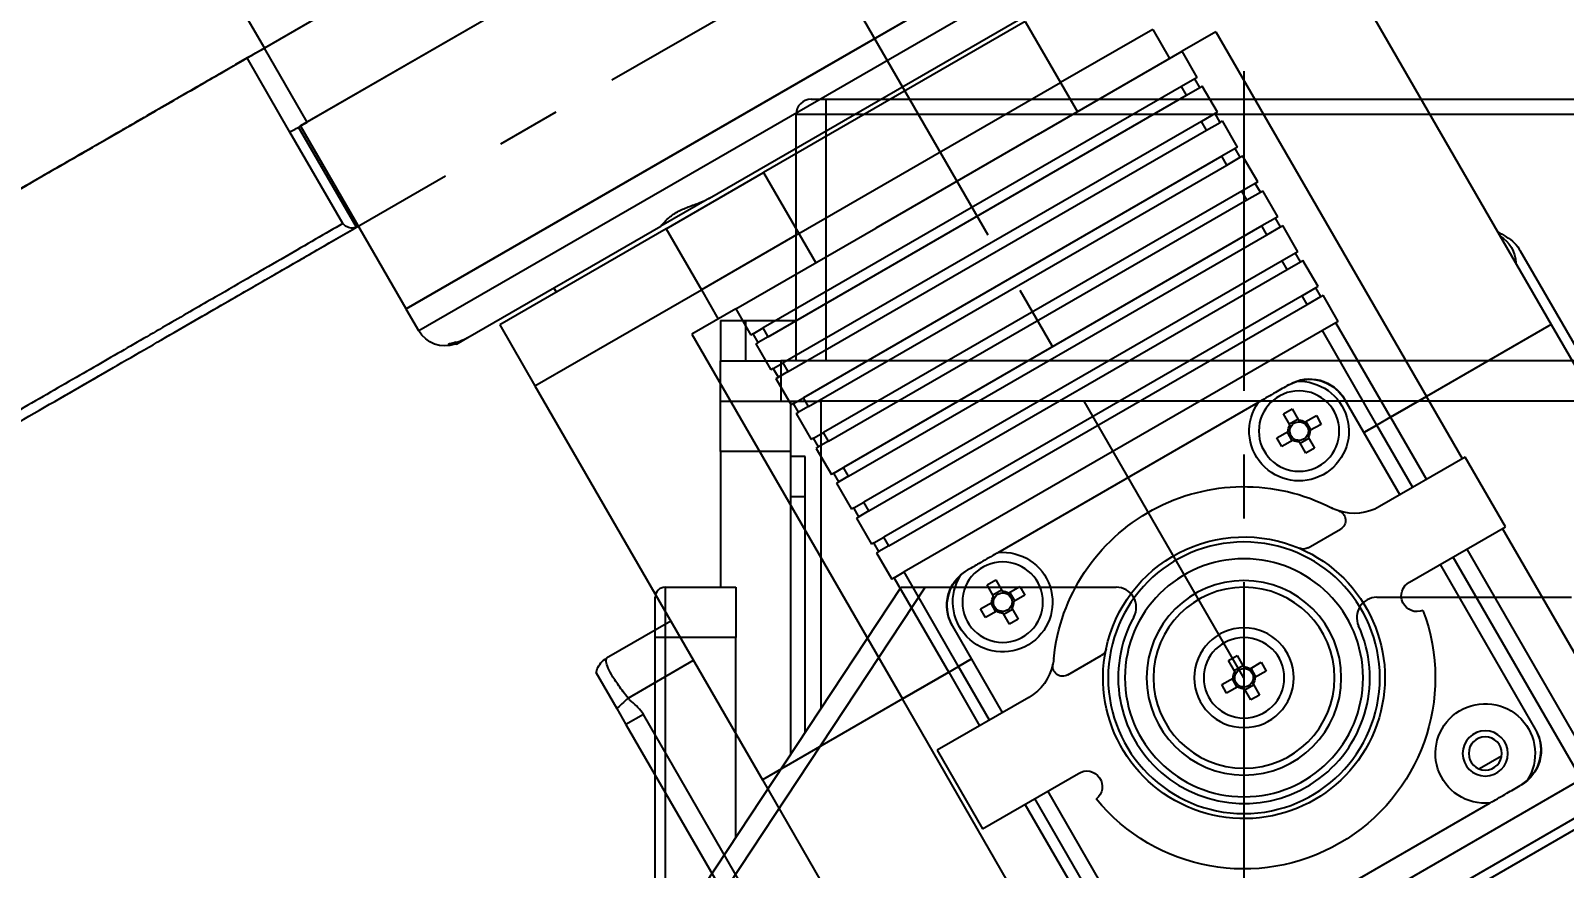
# Model space of a CAD drawing. Header units: millimetres. Extents: x 36 to 3196, y 27 to 5967.
# Drawn here: x 465 to 617.4, y 915 to 998.2 of the extents above; entities that cross this region are included whole.
import ezdxf

# ---------------------------------------------------------------- set-up
doc = ezdxf.new("R2010")
doc.units = ezdxf.units.MM
doc.linetypes.add('CENTER', pattern=[50.8, 31.75, -6.35, 6.35, -6.35])
doc.layers.add('02_Center Line', color=1, linetype='CENTER')
doc.layers.add('08_Dimension.Annotation', color=2, linetype='Continuous')
doc.styles.add('Coavis T-3.2 Style', font='MS PGothic.ttf', dxfattribs={"height": 3.2})
doc.styles.add('Coavis T-7.0 Style', font='MS PGothic.ttf', dxfattribs={"height": 7})
doc.dimstyles.new('Coavis D-Style', dxfattribs={"dimtxt": 3.2, "dimasz": 3.2, "dimexe": 2, "dimexo": 1, "dimgap": 0.8, "dimtad": 1, "dimtoh": 1, "dimdec": 3, "dimzin": 1, "dimdsep": 46, "dimtxsty": 'Coavis T-3.2 Style', "dimcen": 0, "dimclrd": 253, "dimclre": 253, "dimclrt": 2, "dimadec": 1, "dimazin": 0, "dimtp": 0.1, "dimtm": 0.1, "dimtfac": 0.71, "dimtdec": 3, "dimtmove": 0, "dimatfit": 3, "dimfxl": 1, "dimlwd": -1, "dimlwe": -1, "dimarcsym": 1})

# ---------------------------------------------------------------- blocks, each defined once
blk = doc.blocks.new('A$C32f45786')
at = {"color": 7, "linetype": 'Continuous', "lineweight": 25}
for p, q in [((26, 129.5), (26, 37.5)), ((0, 42), (0, 125)), ((1.5, 125), (1.5, 42)), ((30, 125.5), (30, 41.5)), ((49.5, 96.7), (49.5, 116.03)), ((48.5, 51.83), (48.5, 70.8)), ((48.5, 51.83), (84.1, 28.32)), ((48.5, 49.43), (48.5, 51.83)), ((82.99, 26.65), (48.5, 49.43)), ((0, 40.5), (0, 42)), ((1.5, 42), (0, 42)), ((1.5, 42), (1.5, 39)), ((26, 42), (1.5, 42)), ((60.51, 41.5), (30, 41.5)), ((30, 38.45), (30, 41.5)), ((35.5, 39.9), (35.5, 38.45)), ((39.5, 39.9), (35.5, 39.9)), ((39.5, 39.9), (39.5, 38.45)), ((62.93, 39.9), (39.5, 39.9)), ((26, 39), (1.5, 39)), ((22, 34), (22, 39)), ((30, 31.5), (30, 38.45)), ((30, 38.45), (35, 38.45)), ((35, 38.45), (35, 31.5)), ((35, 38.45), (65.13, 38.45)), ((26, 31.5), (26, 37.5)), ((26, 37.5), (30, 37.5)), ((26, 34), (22, 34)), ((22, 31.5), (22, 34)), ((48.5, 26), (48.5, 33)), ((48.5, 33), (53.5, 33)), ((53.5, 33), (53.5, 26)), ((73.38, 33), (53.5, 33)), ((22, 31.5), (26, 31.5)), ((30, 31.5), (26, 31.5)), ((35, 31.5), (30, 31.5)), ((35, 31.5), (48.5, 31.5)), ((48.5, 26), (53.5, 26)), ((53.5, 26), (53.5, 25)), ((53.5, 25), (49.5, 25)), ((88.5, 25), (53.5, 25))]:
    blk.add_line(p, q, dxfattribs=at)
at = {"color": 1, "linetype": 'Continuous', "lineweight": 25}
blk.add_line((53.5, 26), (84.14, 26), dxfattribs=at)
at = {"color": 7, "linetype": 'Continuous', "lineweight": 25}
for centre, radius, start, end in [((51.5, 96.7), 2, 180, 294.4433), ((57.5, 83.5), 12.5, 241.1343, 114.4433), ((50.5, 70.8), 2, 61.1343, 180), ((1.5, 40.5), 1.5, 180, 270), ((49.5, 26), 1, 180, 270)]:
    blk.add_arc(centre, radius, start, end, dxfattribs=at)
blk = doc.blocks.new('*D45')
at = {"layer": '08_Dimension.Annotation', "color": 253, "linetype": 'ByBlock', "transparency": 16777216}
blk.add_line((683.1, 652.92), (721.7, 612.95), dxfattribs=at)
blk.add_arc((585.57, 753.91), 193.96, 270.9453, 313.0547, dxfattribs=at)
at = {"layer": '08_Dimension.Annotation', "color": 253, "transparency": 16777216}
for points in [[(717.62, 612.57), (718.36, 611.8), (720.31, 614.39)], [(588.78, 559.45), (588.77, 560.51), (585.57, 559.95)]]:
    blk.add_solid(points, dxfattribs=at)
at = {"layer": 'Defpoints', "color": 0, "transparency": 16777216}
for p in [(585.57, 1146.6), (585.57, 753.91), (682.4, 653.64), (634.68, 566.27), (585.57, 495.63)]:
    blk.add_point(p, dxfattribs=at)
at = {"layer": '08_Dimension.Annotation', "color": 2, "transparency": 16777216, "insert": (656.62, 578.06), "char_height": 7, "attachment_point": 5, "rotation": 22, "style": 'Coavis T-7.0 Style'}
blk.add_mtext('{\\C5;44.0°}', dxfattribs=at)
blk = doc.blocks.new('A$C1af0320f')
at = {"color": 8, "linetype": 'Continuous', "lineweight": 25}
for p, q in [((124.37, 444.14), (124.37, 384.64)), ((145.37, 444.14), (145.37, 337.4)), ((153.87, 444.14), (153.87, 337.4)), ((66.15, 434.39), (12.15, 434.39)), ((28.02, 435.39), (73.98, 435.39)), ((111.35, 434.39), (66.15, 434.39)), ((66.15, 434.39), (66.15, 420.06)), ((12.15, 420.06), (51, 420.06)), ((51, 409.39), (51, 420.39)), ((51, 420.39), (59, 420.39)), ((59, 420.39), (59, 410.56)), ((59, 420.06), (66.15, 420.06)), ((108, 420.06), (66.15, 420.06)), ((66.15, 415.94), (66.15, 420.06)), ((66.15, 420.06), (66.15, 415.94)), ((108, 420.06), (108, 416.21)), ((77, 416.21), (80, 416.21)), ((77, 416.21), (77, 415.94)), ((80, 415.94), (80, 416.21)), ((81, 416.21), (84, 416.21)), ((81, 416.21), (81, 415.94)), ((84, 415.94), (84, 416.21)), ((85, 416.21), (88, 416.21)), ((85, 416.21), (85, 415.94)), ((88, 415.94), (88, 416.21)), ((89, 416.21), (92, 416.21)), ((89, 416.21), (89, 415.94)), ((92, 415.94), (92, 416.21)), ((93, 416.21), (96, 416.21)), ((93, 416.21), (93, 415.94)), ((96, 415.94), (96, 416.21)), ((97, 416.21), (100, 416.21)), ((97, 416.21), (97, 415.94)), ((100, 415.94), (100, 416.21)), ((101, 416.21), (104, 416.21)), ((101, 416.21), (101, 415.94)), ((104, 415.94), (104, 416.21)), ((105, 416.21), (108, 416.21)), ((105, 416.21), (105, 415.94)), ((108, 399.72), (108, 416.21)), ((51, 415.94), (25.5, 415.94)), ((66.15, 415.94), (59, 415.94)), ((66.15, 415.94), (77, 415.94)), ((66.15, 415.94), (66.15, 414.39)), ((77, 415.94), (77, 414.39)), ((80, 415.94), (81, 415.94)), ((80, 414.39), (80, 415.94)), ((81, 415.94), (81, 414.39)), ((84, 415.94), (85, 415.94)), ((84, 414.39), (84, 415.94)), ((85, 415.94), (85, 414.39)), ((88, 415.94), (89, 415.94)), ((88, 414.39), (88, 415.94)), ((89, 415.94), (89, 414.39)), ((92, 415.94), (93, 415.94)), ((92, 414.39), (92, 415.94)), ((93, 415.94), (93, 414.39)), ((96, 415.94), (97, 415.94)), ((96, 414.39), (96, 415.94)), ((97, 415.94), (97, 414.39)), ((100, 415.94), (101, 415.94)), ((100, 414.39), (100, 415.94)), ((101, 415.94), (101, 414.39)), ((104, 415.94), (105, 415.94)), ((104, 414.39), (104, 415.94)), ((105, 415.94), (105, 414.39)), ((111.35, 414.77), (108, 414.77)), ((111.35, 414.77), (111.35, 404.19)), ((21.5, 414.39), (21.5, 366.39)), ((22.5, 366.39), (22.5, 414.39)), ((25.5, 414.39), (25.5, 366.39)), ((25.5, 414.39), (51, 414.39)), ((59, 414.39), (66.15, 414.39)), ((66.15, 414.39), (77, 414.39)), ((66.15, 412.89), (66.15, 414.39)), ((66.15, 414.39), (66.15, 412.89)), ((77, 414.39), (77, 366.4)), ((80, 414.39), (81, 414.39)), ((80, 366.4), (80, 414.39)), ((81, 414.39), (81, 366.4)), ((84, 414.39), (85, 414.39)), ((84, 366.4), (84, 414.39)), ((85, 414.39), (85, 366.4)), ((88, 414.39), (89, 414.39)), ((88, 366.4), (88, 414.39)), ((89, 414.39), (89, 366.4)), ((92, 414.39), (93, 414.39)), ((92, 366.4), (92, 414.39)), ((93, 414.39), (93, 366.4)), ((96, 414.39), (97, 414.39)), ((96, 366.4), (96, 414.39)), ((97, 414.39), (97, 366.4)), ((100, 414.39), (101, 414.39)), ((100, 366.4), (100, 414.39)), ((101, 414.39), (101, 366.4)), ((104, 414.39), (105, 414.39)), ((104, 366.4), (104, 414.39)), ((105, 414.39), (105, 366.4)), ((51, 412.89), (32.1, 412.89)), ((69.9, 412.89), (59, 412.89)), ((121.85, 412.13), (121.85, 336.64)), ((124.35, 412.13), (124.35, 336.64)), ((28.09, 409.63), (28, 408.79)), ((31.45, 408.66), (31.45, 406.12)), ((51, 409.39), (51, 409.39)), ((69.97, 409.65), (68.98, 409.63)), ((68.98, 409.63), (69, 408.35)), ((68.99, 408.47), (69.98, 408.48)), ((69.99, 408.37), (69.97, 409.65)), ((74, 408.79), (73.91, 409.63)), ((68.52, 407.88), (67.25, 407.86)), ((67.25, 407.86), (67.26, 406.87)), ((67.26, 406.87), (68.54, 406.89)), ((68.42, 406.88), (68.41, 407.87)), ((71.74, 407.91), (70.46, 407.89)), ((70.48, 406.91), (71.75, 406.92)), ((70.58, 407.9), (70.59, 406.91)), ((71.75, 406.92), (71.74, 407.91)), ((118.85, 368.25), (118.85, 407.95)), ((28, 405.33), (28, 375.45)), ((59, 402.39), (59, 406.09)), ((69.01, 406.42), (69.03, 405.14)), ((70.01, 406.31), (69.02, 406.3)), ((70.02, 405.15), (70, 406.43)), ((74, 375.45), (74, 405.33)), ((69.03, 405.14), (70.02, 405.15)), ((111.35, 404.19), (108, 404.19)), ((111.35, 374.17), (111.35, 404.19)), ((118.35, 404.19), (111.35, 404.19)), ((118.35, 404.19), (118.35, 374.17)), ((108, 399.72), (108, 381.06)), ((51.47, 392.65), (50.48, 392.63)), ((50.48, 392.63), (50.49, 391.35)), ((51.48, 391.37), (51.47, 392.65)), ((50.02, 390.87), (48.74, 390.86)), ((48.74, 390.86), (48.76, 389.87)), ((49.92, 389.88), (49.91, 390.87)), ((50.49, 391.47), (51.48, 391.48)), ((53.24, 390.91), (51.96, 390.9)), ((52.08, 390.9), (52.09, 389.91)), ((53.26, 389.92), (53.24, 390.91)), ((48.76, 389.87), (50.04, 389.88)), ((50.52, 389.41), (50.53, 388.13)), ((51.51, 389.31), (50.52, 389.3)), ((51.52, 388.15), (51.51, 389.43)), ((51.98, 389.91), (53.26, 389.92)), ((50.53, 388.13), (51.52, 388.15)), ((124.37, 384.64), (124.37, 336.64)), ((145.37, 384.64), (145.37, 336.64)), ((108, 364.99), (108, 381.06)), ((60, 375.37), (60, 379.21)), ((69.98, 375.64), (68.99, 375.64)), ((68.99, 375.64), (69, 374.36)), ((69.99, 374.36), (69.98, 375.64)), ((68.53, 373.88), (67.25, 373.87)), ((67.25, 373.87), (67.25, 372.88)), ((68.42, 372.89), (68.41, 373.88)), ((69, 374.48), (69.99, 374.48)), ((71.75, 373.9), (70.47, 373.89)), ((70.58, 373.89), (70.59, 372.9)), ((71.75, 372.91), (71.75, 373.9)), ((111.35, 374.17), (108, 374.17)), ((118.35, 374.17), (111.35, 374.17)), ((111.35, 374.17), (111.35, 362.98)), ((118.35, 362.98), (118.35, 374.17)), ((67.25, 372.88), (68.53, 372.89)), ((69.01, 372.42), (69.02, 371.14)), ((70, 372.31), (69.01, 372.3)), ((70.01, 371.14), (70, 372.42)), ((70.47, 372.9), (71.75, 372.91)), ((73.91, 371.15), (74, 371.99)), ((51, 360.39), (51, 371.39)), ((51, 371.39), (51, 371.39)), ((60, 370.9), (60, 360.39)), ((69.02, 371.14), (70.01, 371.14)), ((32.1, 367.89), (51, 367.89)), ((60, 367.89), (69.9, 367.89)), ((66.15, 366.4), (66.15, 367.89)), ((66.15, 367.89), (66.15, 366.39)), ((118.85, 368.25), (118.85, 362.68)), ((25.5, 366.39), (51, 366.39)), ((60, 366.39), (66.15, 366.39)), ((66.15, 366.4), (77, 366.4)), ((66.15, 365.26), (66.15, 366.39)), ((77, 365.26), (77, 366.4)), ((80, 366.4), (81, 366.4)), ((80, 366.4), (80, 365.26)), ((81, 365.26), (81, 366.4)), ((84, 366.4), (85, 366.4)), ((84, 366.4), (84, 365.26)), ((85, 365.26), (85, 366.4)), ((88, 366.4), (89, 366.4)), ((88, 366.4), (88, 365.26)), ((89, 365.26), (89, 366.4)), ((92, 366.4), (93, 366.4)), ((92, 366.4), (92, 365.26)), ((93, 365.26), (93, 366.4)), ((96, 366.4), (97, 366.4)), ((96, 366.4), (96, 365.26)), ((97, 365.26), (97, 366.4)), ((100, 366.4), (101, 366.4)), ((100, 366.4), (100, 365.26)), ((101, 365.26), (101, 366.4)), ((104, 366.4), (105, 366.4)), ((104, 366.4), (104, 365.26)), ((105, 365.26), (105, 366.4)), ((51, 365.26), (25.5, 365.26)), ((66.15, 365.26), (60, 365.26)), ((66.15, 365.26), (77, 365.26)), ((66.15, 359.95), (66.15, 365.26)), ((66.15, 365.26), (66.15, 359.95)), ((77, 365.26), (77, 364.99)), ((80, 364.99), (77, 364.99)), ((80, 365.26), (81, 365.26)), ((80, 364.99), (80, 365.26)), ((81, 365.26), (81, 364.99)), ((84, 364.99), (81, 364.99)), ((84, 365.26), (85, 365.26)), ((84, 364.99), (84, 365.26)), ((85, 365.26), (85, 364.99)), ((88, 364.99), (85, 364.99)), ((88, 365.26), (89, 365.26)), ((88, 364.99), (88, 365.26)), ((89, 365.26), (89, 364.99)), ((92, 364.99), (89, 364.99)), ((92, 365.26), (93, 365.26)), ((92, 364.99), (92, 365.26)), ((93, 365.26), (93, 364.99)), ((96, 364.99), (93, 364.99)), ((96, 365.26), (97, 365.26)), ((96, 364.99), (96, 365.26)), ((97, 365.26), (97, 364.99)), ((100, 364.99), (97, 364.99)), ((100, 365.26), (101, 365.26)), ((100, 364.99), (100, 365.26)), ((101, 365.26), (101, 364.99)), ((104, 364.99), (101, 364.99)), ((104, 365.26), (105, 365.26)), ((104, 364.99), (104, 365.26)), ((105, 365.26), (105, 364.99)), ((108, 364.99), (105, 364.99)), ((108, 364.99), (108, 359.95)), ((111.35, 362.98), (108, 362.98)), ((118.35, 362.98), (111.35, 362.98)), ((111.35, 343.89), (111.35, 362.98)), ((118.35, 362.98), (118.35, 343.89)), ((118.85, 340.54), (118.85, 362.68)), ((12.15, 359.95), (66.15, 359.95)), ((60, 360.39), (51, 360.39)), ((108, 359.95), (66.15, 359.95)), ((66.15, 359.95), (66.15, 343.89)), ((118.35, 350.39), (118.85, 350.39)), ((124.35, 347.39), (124.37, 347.39)), ((124.37, 344.52), (124.35, 344.52)), ((66.15, 343.89), (12.15, 343.89)), ((111.35, 343.89), (66.15, 343.89)), ((79.85, 336.38), (79.85, 343.89)), ((84.35, 343.89), (84.35, 336.53)), ((118.35, 343.89), (111.35, 343.89)), ((118.85, 339.22), (118.85, 340.54)), ((124.35, 340.52), (124.37, 340.52)), ((119.05, 339.23), (119.05, 339.02)), ((15.15, 336.89), (77.68, 336.89)), ((77.68, 336.89), (77.68, 334.89)), ((145.37, 337.4), (153.87, 337.4)), ((165.37, 337.4), (153.87, 337.4)), ((121.85, 336.64), (124.35, 336.64)), ((124.37, 336.64), (145.37, 336.64)), ((133.87, 336.64), (133.87, 336.42)), ((133.87, 336.42), (145.37, 336.42)), ((133.87, 336.42), (133.87, 336.42)), ((134.87, 335.43), (145.37, 335.43)), ((145.37, 335.43), (153.87, 335.43)), ((77.68, 334.89), (28.82, 334.89)), ((79.5, 334.89), (77.68, 334.89)), ((83.6, 334.89), (79.5, 334.89))]:
    blk.add_line(p, q, dxfattribs=at)
at = {"color": 8, "linetype": 'Continuous', "lineweight": 25, "flags": 128}
blk.add_lwpolyline([(79.85, 336.38), (79.8, 336.17), (79.75, 335.96), (79.7, 335.76), (79.66, 335.56), (79.61, 335.37), (79.57, 335.2), (79.54, 335.04), (79.5, 334.89)], dxfattribs=at)
at = {"color": 8, "linetype": 'Continuous', "lineweight": 25}
for centre, radius in [((69.5, 407.39), 4), ((32.5, 407.39), 2.25), ((32.5, 407.39), 1.65), ((51, 390.39), 13.5), ((51, 390.39), 11.83), ((51, 390.39), 9.67), ((51, 390.39), 9), ((51, 390.39), 4.95), ((51, 390.39), 4), ((69.5, 373.39), 4)]:
    blk.add_circle(centre, radius, dxfattribs=at)
for centre, radius, start, end in [((74.75, 431.53), 3.25, 61.7835, 118.2165), ((73.98, 431.39), 4, 60.7318, 90), ((51, 390.39), 51, 59.6262, 60.7318), ((32, 408.89), 4, 90, 180), ((32.5, 407.39), 4.95, 204.62, 153.0445), ((32.1, 408.79), 4.1, 90, 168.123), ((69.5, 407.39), 4.95, 26.9555, 335.38), ((69.9, 408.79), 4.1, 11.877, 90), ((70, 408.89), 4, 0, 90), ((64, 410.56), 5, 180, 228.1897), ((51, 390.39), 19, 99.3548, 260.6452), ((49.45, 409.33), 1.55, 187.017, 2.3416), ((69.5, 407.39), 1.09, 117.6232, 153.5518), ((69.5, 407.39), 1.09, 27.6232, 63.5518), ((60, 406.09), 1, 48.1897, 180), ((64, 410.56), 5, 228.1897, 237.2028), ((69.5, 407.39), 1.09, 207.6232, 243.5518), ((69.5, 407.39), 0.926, 148.2764, 212.8986), ((69.5, 407.39), 0.926, 122.8986, 148.2764), ((69.5, 407.39), 0.926, 212.8986, 238.2764), ((69.5, 407.39), 0.926, 58.2764, 122.8986), ((69.5, 407.39), 0.926, 32.8986, 58.2764), ((69.5, 407.39), 1.09, 297.6232, 333.5518), ((69.5, 407.39), 0.926, 302.8986, 328.2764), ((69.5, 407.39), 0.926, 328.2764, 32.8986), ((51, 390.39), 19, 305.6853, 57.2028), ((69.5, 407.39), 0.926, 238.2764, 302.8986), ((51, 390.39), 14, 53.1301, 311.8103), ((60, 402.39), 1, 180, 233.1301), ((51, 390.39), 14, 311.8103, 53.1301), ((51, 390.39), 1.09, 117.7109, 153.6395), ((51, 390.39), 0.926, 148.364, 212.9863), ((51, 390.39), 0.926, 122.9863, 148.364), ((51, 390.39), 0.926, 58.364, 122.9863), ((51, 390.39), 1.09, 27.7109, 63.6395), ((51, 390.39), 0.926, 32.9863, 58.364), ((51, 390.39), 0.926, 328.364, 32.9863), ((51, 390.39), 1.09, 207.7109, 243.6395), ((51, 390.39), 0.926, 212.9863, 238.364), ((51, 390.39), 0.926, 238.364, 302.9863), ((51, 390.39), 0.926, 302.9863, 328.364), ((51, 390.39), 1.09, 297.7109, 333.6395), ((61, 379.21), 1, 131.8103, 180), ((69.5, 373.39), 4.95, 24.62, 333.0445), ((61, 375.37), 1, 180, 311.8103), ((65, 370.9), 5, 125.6853, 131.8103), ((65, 370.9), 5, 131.8103, 180), ((69.5, 373.39), 1.09, 117.4171, 153.3457), ((69.5, 373.39), 0.926, 148.0703, 212.6925), ((69.5, 373.39), 0.926, 122.6925, 148.0703), ((69.5, 373.39), 0.926, 58.0703, 122.6925), ((69.5, 373.39), 1.09, 27.4171, 63.3457), ((69.5, 373.39), 0.926, 32.6925, 58.0703), ((69.5, 373.39), 0.926, 328.0703, 32.6925), ((49.45, 371.45), 1.55, 357.6584, 172.983), ((69.5, 373.39), 1.09, 207.4171, 243.3457), ((69.5, 373.39), 0.926, 212.6925, 238.0703), ((69.5, 373.39), 0.926, 238.0703, 302.6925), ((69.5, 373.39), 1.09, 297.4171, 333.3457), ((69.5, 373.39), 0.926, 302.6925, 328.0703), ((70, 371.89), 4, 270, 0), ((69.9, 371.99), 4.1, 270, 348.123), ((119.05, 339.22), 0.2, 180, 270), ((121.85, 339.64), 3, 190.6629, 270)]:
    blk.add_arc(centre, radius, start, end, dxfattribs=at)
for points, knots in [([(28, 405.33), (28, 405.4), (28, 406.02), (28, 407.2), (28, 408.29), (28, 408.79)], [0, 0, 0, 0, 0.068634, 0.565942, 1, 1, 1, 1]), ([(69, 408.35), (69, 408.3), (69, 408.24), (69, 408.18), (69, 408.17)], [0, 0, 0, 0, 0.870924, 1, 1, 1, 1]), ([(69.99, 408.18), (69.99, 408.22), (69.99, 408.29), (69.99, 408.35), (69.99, 408.37)], [0, 0, 0, 0, 0.74059, 1, 1, 1, 1]), ([(74, 408.79), (74, 408.29), (74, 407.2), (74, 406.02), (74, 405.4), (74, 405.33)], [0, 0, 0, 0, 0.434058, 0.931366, 1, 1, 1, 1]), ([(68.71, 407.88), (68.67, 407.88), (68.6, 407.88), (68.54, 407.88), (68.52, 407.88)], [0, 0, 0, 0, 0.74059, 1, 1, 1, 1]), ([(68.54, 406.89), (68.59, 406.89), (68.65, 406.89), (68.71, 406.89), (68.72, 406.89)], [0, 0, 0, 0, 0.870924, 1, 1, 1, 1]), ([(70.46, 407.89), (70.41, 407.89), (70.35, 407.89), (70.29, 407.89), (70.28, 407.89)], [0, 0, 0, 0, 0.870924, 1, 1, 1, 1]), ([(70.29, 406.9), (70.33, 406.9), (70.4, 406.9), (70.46, 406.9), (70.48, 406.91)], [0, 0, 0, 0, 0.74059, 1, 1, 1, 1]), ([(69.01, 406.6), (69.01, 406.56), (69.01, 406.49), (69.01, 406.43), (69.01, 406.42)], [0, 0, 0, 0, 0.74059, 1, 1, 1, 1]), ([(70, 406.43), (70, 406.48), (70, 406.54), (70, 406.6), (70, 406.61)], [0, 0, 0, 0, 0.870924, 1, 1, 1, 1]), ([(50.21, 390.88), (50.16, 390.88), (50.1, 390.87), (50.04, 390.87), (50.02, 390.87)], [0, 0, 0, 0, 0.740591, 1, 1, 1, 1]), ([(50.49, 391.35), (50.49, 391.3), (50.49, 391.24), (50.5, 391.18), (50.5, 391.17)], [0, 0, 0, 0, 0.870922, 1, 1, 1, 1]), ([(51.49, 391.18), (51.49, 391.23), (51.48, 391.29), (51.48, 391.35), (51.48, 391.37)], [0, 0, 0, 0, 0.740591, 1, 1, 1, 1]), ([(51.96, 390.9), (51.91, 390.9), (51.85, 390.9), (51.79, 390.89), (51.78, 390.89)], [0, 0, 0, 0, 0.870922, 1, 1, 1, 1]), ([(50.04, 389.88), (50.09, 389.88), (50.15, 389.89), (50.21, 389.89), (50.22, 389.89)], [0, 0, 0, 0, 0.870922, 1, 1, 1, 1]), ([(50.51, 389.6), (50.51, 389.55), (50.52, 389.49), (50.52, 389.43), (50.52, 389.41)], [0, 0, 0, 0, 0.740591, 1, 1, 1, 1]), ([(51.51, 389.43), (51.51, 389.48), (51.51, 389.54), (51.5, 389.61), (51.5, 389.61)], [0, 0, 0, 0, 0.870922, 1, 1, 1, 1]), ([(51.79, 389.9), (51.84, 389.9), (51.9, 389.91), (51.96, 389.91), (51.98, 389.91)], [0, 0, 0, 0, 0.740591, 1, 1, 1, 1]), ([(74, 375.45), (74, 375.32), (74, 374.63), (74, 373.43), (74, 372.42), (74, 371.99)], [0, 0, 0, 0, 0.118654, 0.631703, 1, 1, 1, 1]), ([(68.71, 373.88), (68.67, 373.88), (68.6, 373.88), (68.54, 373.88), (68.53, 373.88)], [0, 0, 0, 0, 0.74059, 1, 1, 1, 1]), ([(69, 374.36), (69, 374.3), (69, 374.24), (69, 374.18), (69, 374.17)], [0, 0, 0, 0, 0.870924, 1, 1, 1, 1]), ([(69.99, 374.18), (69.99, 374.22), (69.99, 374.29), (69.99, 374.35), (69.99, 374.36)], [0, 0, 0, 0, 0.74059, 1, 1, 1, 1]), ([(70.47, 373.89), (70.41, 373.89), (70.35, 373.89), (70.29, 373.89), (70.28, 373.89)], [0, 0, 0, 0, 0.870924, 1, 1, 1, 1]), ([(68.53, 372.89), (68.59, 372.89), (68.65, 372.89), (68.71, 372.89), (68.72, 372.89)], [0, 0, 0, 0, 0.870924, 1, 1, 1, 1]), ([(69.01, 372.6), (69.01, 372.56), (69.01, 372.49), (69.01, 372.43), (69.01, 372.42)], [0, 0, 0, 0, 0.74059, 1, 1, 1, 1]), ([(70, 372.42), (70, 372.48), (70, 372.54), (70, 372.6), (70, 372.61)], [0, 0, 0, 0, 0.870924, 1, 1, 1, 1]), ([(70.29, 372.9), (70.33, 372.9), (70.4, 372.9), (70.46, 372.9), (70.47, 372.9)], [0, 0, 0, 0, 0.74059, 1, 1, 1, 1]), ([(118.85, 362.68), (118.88, 362.77), (118.94, 362.95), (119.19, 363.69), (119.29, 364.72), (119.16, 365.96), (118.92, 367.16), (118.87, 367.9), (118.85, 368.25)], [0, 0, 0, 0, 0.167309, 0.333831, 0.518427, 0.683774, 0.85119, 1, 1, 1, 1]), ([(118.96, 338.99), (119.03, 338.83), (119.18, 338.49), (119.29, 338.5), (119.16, 338.9), (118.92, 339.58), (118.87, 340.23), (118.85, 340.54)], [0, 0, 0, 0, 0.19998, 0.421667, 0.620236, 0.82129, 1, 1, 1, 1]), ([(77.68, 336.89), (77.75, 336.89), (78.41, 336.87), (79.12, 336.58), (79.76, 336.4), (79.85, 336.38)], [0, 0, 0, 0, 0.09875, 0.881007, 1, 1, 1, 1]), ([(145.37, 335.43), (145.37, 335.82), (145.37, 336.51), (145.37, 337.13), (145.37, 337.4)], [0, 0, 0, 0, 0.559935, 1, 1, 1, 1]), ([(153.87, 337.4), (153.87, 337.05), (153.87, 336.43), (153.87, 335.73), (153.87, 335.43)], [0, 0, 0, 0, 0.560075, 1, 1, 1, 1]), ([(153.87, 270.51), (153.87, 274.3), (153.87, 281.86), (153.87, 291.89), (153.87, 301.12), (153.87, 309.2), (153.87, 316.5), (153.87, 322.94), (153.87, 328.4), (153.87, 333.52), (153.87, 336.11), (153.87, 337.4)], [0, 0, 0, 0, 0.112173, 0.224216, 0.336303, 0.448334, 0.560182, 0.670233, 0.78001, 0.88985, 1, 1, 1, 1]), ([(79.85, 336.38), (80.37, 336.31), (81.4, 336.18), (82.71, 336.1), (83.66, 336.19), (84.24, 336.36), (84.31, 336.47), (84.35, 336.53)], [0, 0, 0, 0, 0.219279, 0.438483, 0.627348, 0.816007, 1, 1, 1, 1]), ([(83.56, 334.88), (83.63, 334.94), (83.88, 335.13), (84.17, 335.62), (84.37, 336.15), (84.33, 336.46), (84.32, 336.52)], [0, 0, 0, 0, 0.153826, 0.519742, 0.905624, 1, 1, 1, 1]), ([(133.87, 336.42), (133.87, 336.41), (133.87, 336.4), (133.88, 336.31), (133.92, 336.19), (133.98, 336.05), (134.09, 335.89), (134.26, 335.7), (134.53, 335.51), (134.75, 335.45), (134.87, 335.43), (134.87, 335.43)], [0, 0, 0, 0, 0.088907, 0.177894, 0.264513, 0.348481, 0.43729, 0.572076, 0.763045, 0.996607, 1, 1, 1, 1]), ([(133.87, 213.3), (133.87, 217.84), (133.87, 226.94), (133.87, 239.67), (133.87, 251.69), (133.87, 262.59), (133.87, 272.42), (133.87, 281.29), (133.87, 289.51), (133.87, 297.99), (133.87, 306.49), (133.87, 314.71), (133.87, 321.58), (133.87, 327.38), (133.87, 332.34), (133.87, 335.06), (133.87, 336.42)], [0, 0, 0, 0, 0.068708, 0.13752, 0.206337, 0.27505, 0.338042, 0.401098, 0.464171, 0.527186, 0.611648, 0.696167, 0.780644, 0.853759, 0.926892, 1, 1, 1, 1]), ([(134.87, 335.43), (134.87, 334.42), (134.87, 332.39), (134.87, 328.8), (134.87, 325), (134.87, 320.68), (134.87, 315.53), (134.87, 309.63), (134.87, 303.28), (134.87, 296.26), (134.87, 288.65), (134.87, 280.47), (134.87, 271.62), (134.87, 262.59), (134.87, 253.54), (134.87, 245.18), (134.87, 237.04), (134.87, 229.2), (134.87, 221.09), (134.87, 215.45), (134.87, 212.62)], [0, 0, 0, 0, 0.054764, 0.109531, 0.164427, 0.219319, 0.282553, 0.345795, 0.409338, 0.472878, 0.535684, 0.598488, 0.661754, 0.725017, 0.777617, 0.830307, 0.872631, 0.914955, 0.957477, 1, 1, 1, 1]), ([(153.87, 335.43), (153.87, 334.02), (153.87, 331.21), (153.87, 326.03), (153.87, 320.58), (153.87, 313.99), (153.87, 306.98), (153.87, 299.15), (153.87, 290.45), (153.87, 281.05), (153.87, 274.03), (153.87, 270.51)], [0, 0, 0, 0, 0.111984, 0.223773, 0.33569, 0.447667, 0.559582, 0.669658, 0.77975, 0.889807, 1, 1, 1, 1]), ([(172.87, 212.62), (172.87, 216.94), (172.87, 225.57), (172.87, 237.69), (172.87, 249.18), (172.87, 259.99), (172.87, 270.1), (172.87, 279.51), (172.87, 288.21), (172.87, 297.16), (172.87, 306.08), (172.87, 314.66), (172.87, 320.89), (172.87, 326.13), (172.87, 330.9), (172.87, 333.92), (172.87, 335.43)], [0, 0, 0, 0, 0.065312, 0.130715, 0.19612, 0.261436, 0.327803, 0.394246, 0.46071, 0.527106, 0.616334, 0.705627, 0.794866, 0.840397, 0.920206, 1, 1, 1, 1]), ([(173.87, 336.42), (173.87, 335.15), (173.87, 332.61), (173.87, 327.99), (173.87, 322.45), (173.87, 315.62), (173.87, 307.01), (173.87, 298.06), (173.87, 289.09), (173.87, 280.37), (173.87, 270.93), (173.87, 260.8), (173.87, 249.95), (173.87, 238.44), (173.87, 226.28), (173.87, 217.62), (173.87, 213.3)], [0, 0, 0, 0, 0.068378, 0.136779, 0.205169, 0.294369, 0.383623, 0.472812, 0.539207, 0.60567, 0.672113, 0.73848, 0.803817, 0.869243, 0.934667, 1, 1, 1, 1])]:
    blk.add_open_spline(points, degree=3, knots=knots, dxfattribs=at)
blk = doc.blocks.new('*D46')
at = {"layer": '08_Dimension.Annotation', "color": 253, "linetype": 'ByBlock', "transparency": 16777216}
blk.add_line((515.38, 1055.49), (491.14, 1097.47), dxfattribs=at)
blk.add_arc((585.57, 933.91), 186.86, 90.9812, 119.0188, dxfattribs=at)
at = {"layer": '08_Dimension.Annotation', "color": 253, "transparency": 16777216}
for points in [[(582.37, 1121.28), (582.38, 1120.21), (585.57, 1120.77)], [(495.19, 1096.85), (494.67, 1097.78), (492.14, 1095.74)]]:
    blk.add_solid(points, dxfattribs=at)
at = {"layer": 'Defpoints', "color": 0, "transparency": 16777216}
for p in [(585.57, 1146.6), (521.66, 1109.5), (515.88, 1054.63), (585.57, 933.91), (585.57, 495.63)]:
    blk.add_point(p, dxfattribs=at)
at = {"layer": '08_Dimension.Annotation', "color": 2, "transparency": 16777216, "insert": (545.24, 1120.77), "char_height": 7, "attachment_point": 5, "rotation": 12.181, "style": 'Coavis T-7.0 Style'}
blk.add_mtext('{\\C5;30.0°}', dxfattribs=at)
blk = doc.blocks.new('*D49')
at = {"layer": '08_Dimension.Annotation', "color": 253, "linetype": 'ByBlock', "transparency": 16777216}
blk.add_arc((585.57, 638.71), 49.49, 47.7053, 86.2947, dxfattribs=at)
at = {"layer": '08_Dimension.Annotation', "color": 253, "transparency": 16777216}
for points in [[(588.75, 687.56), (588.79, 688.63), (585.57, 688.2)], [(619.25, 675.7), (618.51, 674.94), (621.17, 673.09)]]:
    blk.add_solid(points, dxfattribs=at)
at = {"layer": 'Defpoints', "color": 0, "transparency": 16777216}
for p in [(585.57, 1146.6), (842.11, 886.45), (610.81, 681.28), (515.75, 571.28), (585.57, 495.63)]:
    blk.add_point(p, dxfattribs=at)
at = {"layer": '08_Dimension.Annotation', "color": 2, "transparency": 16777216, "insert": (606.59, 688.22), "char_height": 7, "attachment_point": 5, "rotation": 337, "style": 'Coavis T-7.0 Style'}
blk.add_mtext('{\\C5;46.0°}', dxfattribs=at)

msp = doc.modelspace()

# ---------------------------------------------------------------- linework, layer by layer
at = {"layer": '02_Center Line'}
for p, q in [((585.5725, 1146.601), (585.5725, 495.6283)), ((390.77, 917.1338), (783.6839, 1143.9828))]:
    msp.add_line(p, q, dxfattribs=at)
at = {"layer": '02_Center Line', "color": 4}
msp.add_line((585.5725, 933.9131), (515.8775, 1054.6284), dxfattribs=at)

# ---------------------------------------------------------------- block references
at = {"layer": '08_Dimension.Annotation', "xscale": -1, "rotation": 299.9999999999999}
msp.add_blockref('A$C1af0320f', (272.9848, 694.5508), dxfattribs=at)
at = {"layer": '08_Dimension.Annotation', "rotation": 270}
msp.add_blockref('A$C32f45786', (502.0725, 991.4131), dxfattribs=at)

# ---------------------------------------------------------------- dimensions: what is measured, and where the dimension line sits
at = {"layer": '08_Dimension.Annotation'}
dim = msp.add_angular_dim_2l(base=(521.6637, 1109.5012), line1=((585.5725, 933.9131), (515.8775, 1054.6284)), line2=((585.5725, 1146.601), (585.5725, 495.6283)), text='{\\C5;<>}', dimstyle='Coavis D-Style', override={"dimtxsty": 'Coavis T-7.0 Style', "dimfxl": 0.6}, dxfattribs=at)
dim.commit()
dim.dimension.update_dxf_attribs({"geometry": '*D46', "text_midpoint": (546.1456, 1116.5631), "dimtype": 162})
for base, line2, picture, middle in [((610.8149, 681.2797), ((515.7484, 571.2819), (842.1113, 886.4469)), '*D49', (606.5903, 688.2249)), ((634.6824, 566.2729), ((585.5725, 753.9131), (682.401, 653.6443)), '*D45', (656.6206, 578.063))]:
    dim = msp.add_angular_dim_2l(base=base, line1=((585.5725, 1146.601), (585.5725, 495.6283)), line2=line2, text='{\\C5;<>}', dimstyle='Coavis D-Style', override={"dimtxsty": 'Coavis T-7.0 Style', "dimfxl": 0.6}, dxfattribs=at)
    dim.commit()
    dim.dimension.update_dxf_attribs({"geometry": picture, "text_midpoint": middle})

doc.saveas('drawing.dxf')
